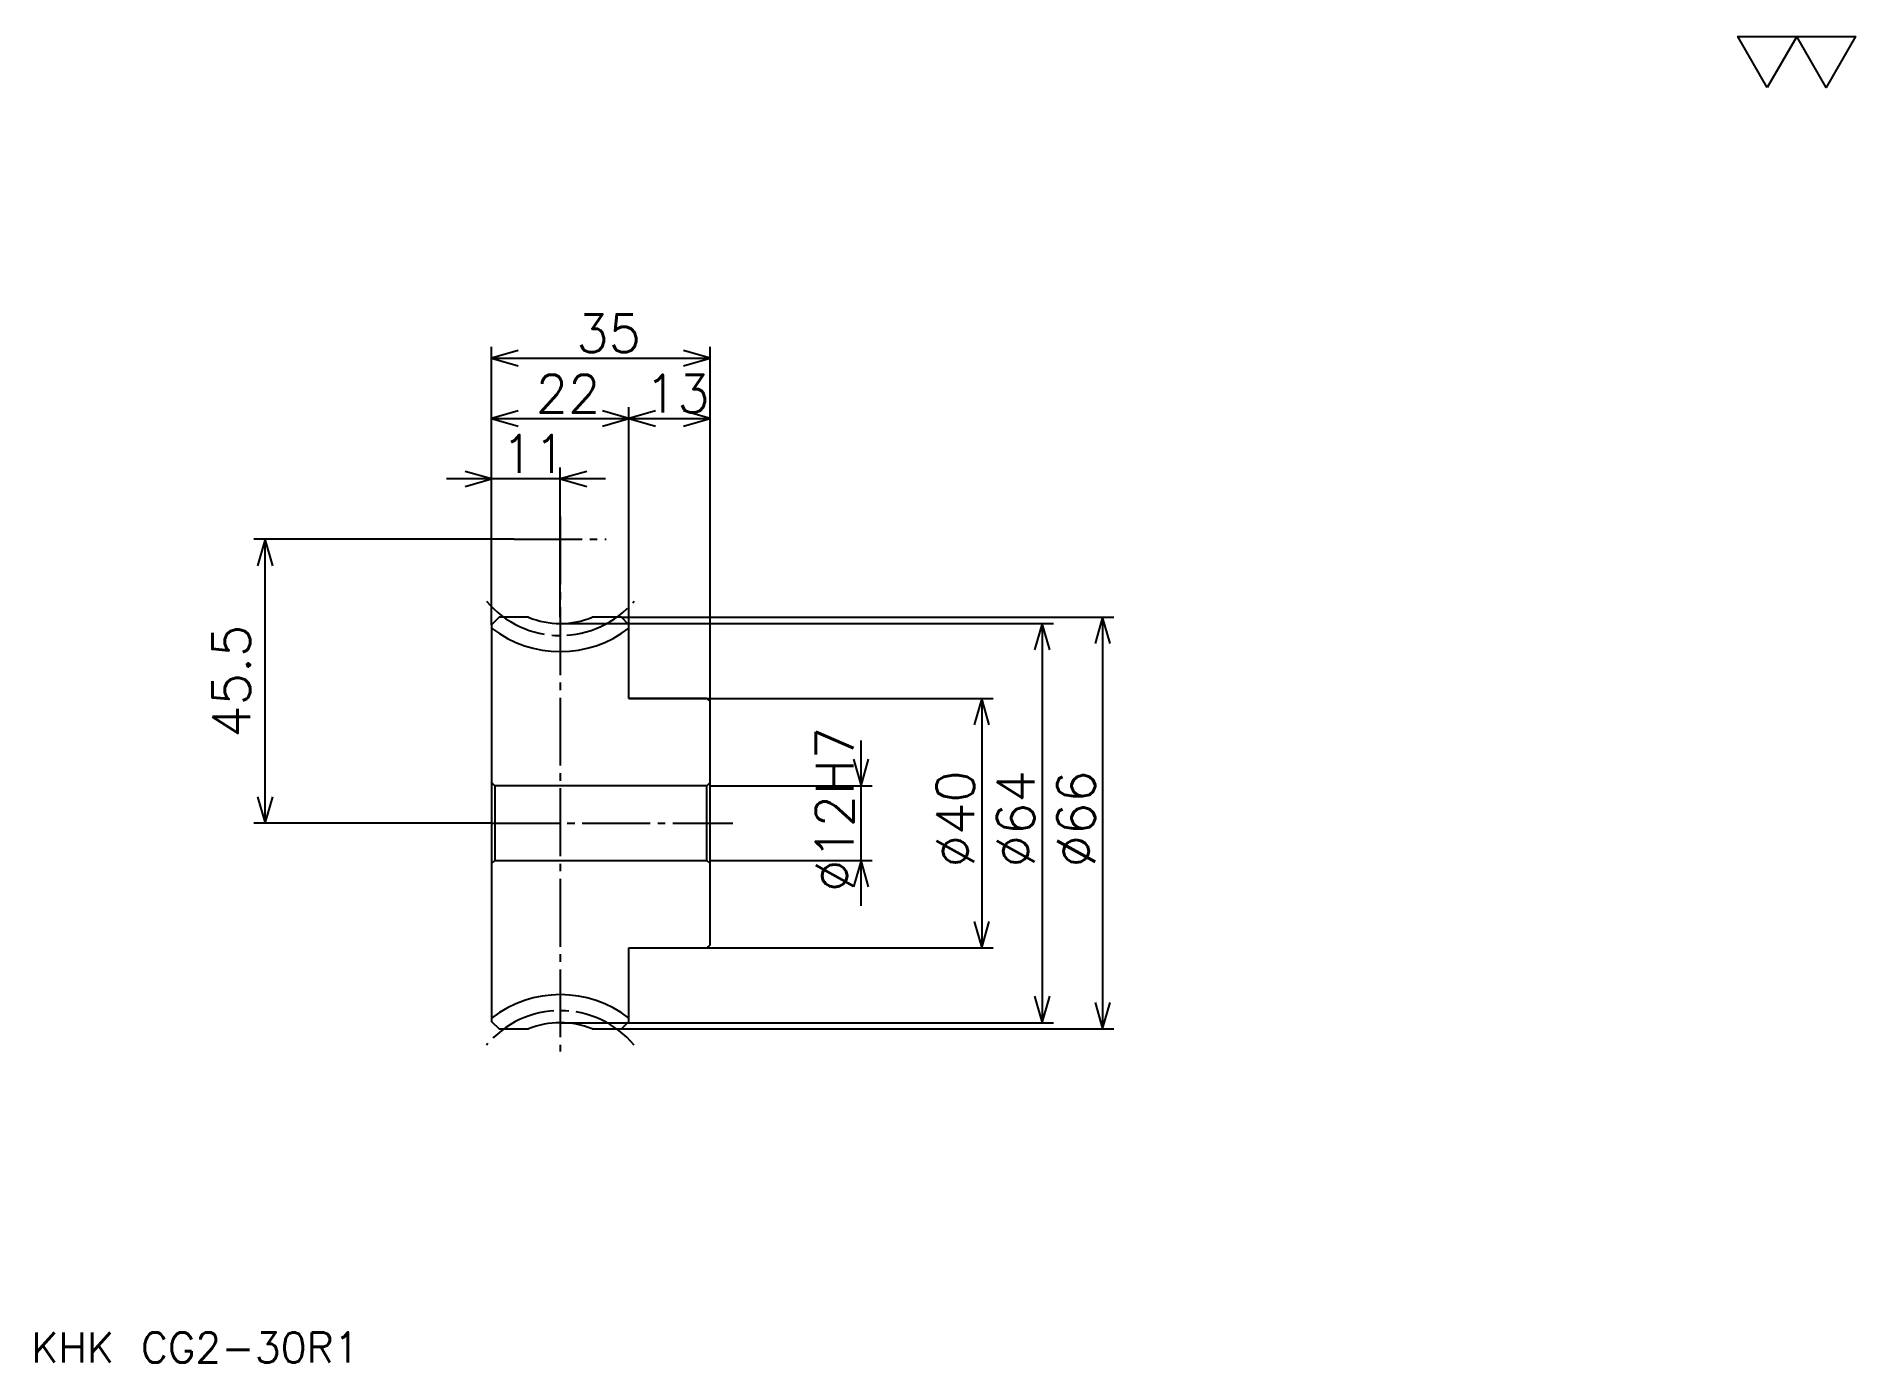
# Model space of a CAD drawing. Extents: x 13 to 304, y 13 to 226.
import ezdxf

# ---------------------------------------------------------------- set-up
doc = ezdxf.new("R2010")
doc.units = 0
doc.linetypes.add('DASHDOT', pattern=[14.516128, 10.887097, -1.209677, 1.209677, -1.209677])
doc.layers.get('0').update_dxf_attribs({"linetype": 'CONTINUOUS'})
doc.layers.add('DASHDOT', color=6, linetype='DASHDOT')
doc.styles.add('KANJI', font='TXT', dxfattribs={"bigfont": 'BIGFONT'})

msp = doc.modelspace()

# ---------------------------------------------------------------- linework, layer by layer
at = {"color": 5}
for p, q in [((85.8871, 132.798386), (85.8871, 176.145157)), ((120.8871, 132.798386), (120.8871, 176.145157)), ((85.8871, 174.330643), (120.8871, 174.330643)), ((107.8871, 132.798386), (107.8871, 166.467743)), ((85.8871, 164.653229), (107.8871, 164.653229)), ((107.8871, 164.653229), (120.8871, 164.653229)), ((104.145164, 154.9758), (78.629036, 154.9758)), ((96.8871, 132.798386), (96.8871, 156.790329)), ((89.516136, 145.298386), (47.782265, 145.298386)), ((49.596779, 99.798386), (49.596779, 145.298386)), ((85.8871, 131.588715), (85.8871, 132.798386)), ((96.8871, 131.798386), (120.8871, 131.798386)), ((106.677422, 132.798386), (120.8871, 132.798386)), ((107.8871, 131.588715), (107.8871, 132.798386)), ((120.8871, 132.798386), (185.604843, 132.798386)), ((120.8871, 119.298386), (120.8871, 132.798386)), ((120.8871, 131.798386), (175.927429, 131.798386)), ((174.112915, 131.798386), (174.112915, 67.798386)), ((183.790329, 132.798386), (183.790329, 66.798386)), ((107.8871, 119.798386), (120.8871, 119.798386)), ((120.8871, 119.798386), (166.25, 119.798386)), ((164.435486, 119.798386), (164.435486, 79.798386)), ((145.080658, 86.540321), (145.080658, 113.05645)), ((120.8871, 105.798386), (146.895172, 105.798386)), ((85.8871, 99.798386), (47.782261, 99.798386)), ((120.8871, 93.798386), (146.895172, 93.798386)), ((107.8871, 79.798386), (120.8871, 79.798386)), ((120.8871, 79.798386), (166.25, 79.798386)), ((96.8871, 67.798386), (120.8871, 67.798386)), ((120.8871, 67.798386), (175.927429, 67.798386)), ((106.677422, 66.798386), (120.8871, 66.798386)), ((120.8871, 66.798386), (185.604843, 66.798386))]:
    msp.add_line(p, q, dxfattribs=at)
at = {"color": 4}
for p, q in [((120.8871, 106.298386), (120.3871, 105.798386)), ((85.8871, 93.298386), (86.3871, 93.798386)), ((120.8871, 93.298386), (120.3871, 93.798386))]:
    msp.add_line(p, q, dxfattribs=at)
at = {"color": 7}
msp.add_lwpolyline([(290.322571, 217.741928), (285.604828, 225.919342), (304.4758, 225.919342), (299.758057, 217.741928), (295.040314, 225.919342), (290.322571, 217.741928)], dxfattribs=at)
at = {"color": 5}
for points in [[(90.120972, 175.540314), (85.8871, 174.330643), (90.120972, 173.120972)], [(116.653229, 173.120972), (120.8871, 174.330643), (116.653229, 175.540314)], [(90.120972, 165.862915), (85.8871, 164.653229), (90.120972, 163.443542)], [(103.653229, 163.443542), (107.8871, 164.653229), (103.653229, 165.862915)], [(112.120972, 165.862915), (107.8871, 164.653229), (112.120972, 163.443542)], [(116.653229, 163.443542), (120.8871, 164.653229), (116.653229, 165.862915)], [(81.653229, 153.766129), (85.8871, 154.9758), (81.653229, 156.185486)], [(101.120972, 156.185486), (96.8871, 154.9758), (101.120972, 153.766129)], [(50.806458, 141.064514), (49.596779, 145.298386), (48.3871, 141.064514)], [(175.322586, 127.564514), (174.112915, 131.798386), (172.903229, 127.564514)], [(185, 128.564514), (183.790329, 132.798386), (182.580658, 128.564514)], [(165.645172, 115.564514), (164.435486, 119.798386), (163.2258, 115.564514)], [(143.870972, 110.032257), (145.080658, 105.798386), (146.290329, 110.032257)], [(48.3871, 104.032257), (49.596779, 99.798386), (50.806458, 104.032257)], [(146.290329, 89.564514), (145.080658, 93.798386), (143.870972, 89.564514)], [(163.2258, 84.032257), (164.435486, 79.798386), (165.645172, 84.032257)], [(172.903229, 72.032257), (174.112915, 67.798386), (175.322586, 72.032257)], [(182.580658, 71.032257), (183.790329, 66.798386), (185, 71.032257)]]:
    msp.add_lwpolyline(points, dxfattribs=at)
at = {"color": 4}
for points in [[(91.788078, 132.798386), (87.096779, 132.798386), (85.8871, 131.588715), (85.8871, 93.298386)], [(107.8871, 119.798386), (107.8871, 131.588715), (106.677422, 132.798386), (101.986122, 132.798386)], [(107.8871, 79.798386), (120.3871, 79.798386), (120.8871, 80.298386), (120.8871, 119.298386), (120.3871, 119.798386), (107.8871, 119.798386)], [(85.8871, 106.298386), (86.3871, 105.798386), (86.3871, 93.798386), (120.3871, 93.798386), (120.3871, 105.798386), (86.3871, 105.798386)], [(85.8871, 93.298386), (85.8871, 68.008064), (87.096779, 66.798386), (91.788078, 66.798386)], [(101.986122, 66.798386), (106.677422, 66.798386), (107.8871, 68.008064), (107.8871, 79.798386)]]:
    msp.add_lwpolyline(points, dxfattribs=at)
for centre, radius, start, end in [((96.8871, 145.298386), 13.5, 247.80839416, 292.19160779), ((96.8871, 145.298386), 18, 232.33011338, 307.66988662), ((96.8871, 54.298386), 18, 52.33011338, 127.66988662), ((96.8871, 54.298386), 13.5, 67.80839221, 112.19160584)]:
    msp.add_arc(centre, radius, start, end, dxfattribs=at)
at = {"layer": 'DASHDOT', "color": 7}
for p, q in [((96.8871, 148.927414), (96.8871, 63.169353)), ((89.516136, 145.298386), (104.258072, 145.298386)), ((85.8871, 99.798386), (124.516129, 99.798386))]:
    msp.add_line(p, q, dxfattribs=at)
for centre, start, end in [((96.8871, 145.298386), 219.99999447, 320.00000553), ((96.8871, 54.298386), 39.99999447, 140.00000553)]:
    msp.add_arc(centre, 15.435, start, end, dxfattribs=at)

# ---------------------------------------------------------------- texts
at = {"color": 7, "style": 'KANJI'}
for s, height, p in [('35', 6.048387, (99.45565, 175.298386)), ('22', 6.048387, (92.95565, 165.620972)), ('13', 6.048387, (110.45565, 165.620972)), ('11', 6.048387, (87.45565, 155.943542)), ('KHK CG2-30R1', 4.83871, (12.096774, 13.306452))]:
    msp.add_text(s, height=height, dxfattribs=at).set_placement(p)
for s, p in [('45.5', (47.177425, 113.475807)), ('%%c12H7', (143.870972, 88.760078)), ('%%c40', (163.2258, 92.691528)), ('%%c64', (172.903229, 92.691528)), ('%%c66', (182.580658, 92.691528))]:
    msp.add_text(s, height=6.048387, rotation=90, dxfattribs=at).set_placement(p)

doc.saveas('drawing.dxf')
